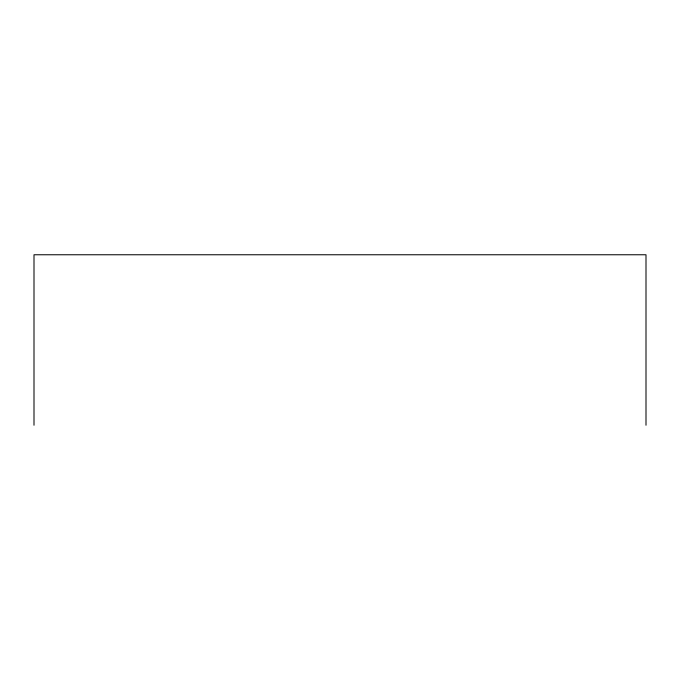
<?xml version="1.0" encoding="UTF-8"?>
<svg xmlns="http://www.w3.org/2000/svg" width="680" height="680" viewBox="0 0 680 680"><rect width="100%" height="100%" fill="white"/><g stroke="black" fill="none" stroke-linecap="round" stroke-linejoin="round"><path stroke-width="1.02" d="M646 425.238L646 254.762L34 254.762L34 425.238"/></g></svg>
